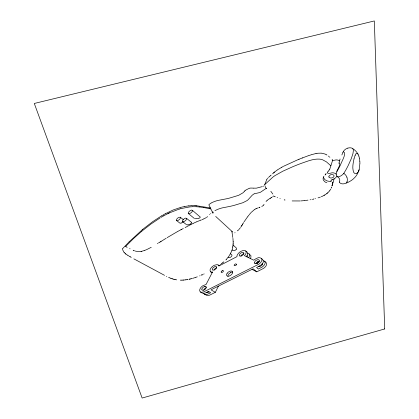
<?xml version="1.0" encoding="UTF-8"?>
<svg xmlns="http://www.w3.org/2000/svg" width="419" height="419" viewBox="0 0 419 419"><rect width="100%" height="100%" fill="white"/><g stroke="black" fill="none" stroke-linecap="round" stroke-linejoin="round"><path stroke-width="0.63" d="M233.158 242.826L233.153 241.454M233.153 243.057L233.137 243.387M233.137 243.47L233.105 244.083M233.095 244.23L233.048 244.769M233.027 244.995L236.368 248.032L236.489 248.718A2.142 1.65 -20.6 0 1 236.243 249.258M233.006 245.204L232.838 246.508M336.232 173.304L336.284 172.979A5.651 4.4 -33.4 0 1 336.462 172.319L337.054 170.858M232.833 246.529L232.723 247.184M332.88 182.134L332.801 182.553M232.692 247.346C232.681 248.352 230.979 250.667 234.064 250.772A2.21 1.702 -20.5 0 0 234.865 250.473L234.975 250.415A3.263 2.519 -20.5 0 0 236.243 249.258M332.78 182.658L332.67 183.213M332.665 183.244L332.56 183.742M332.55 183.794L332.445 184.25M332.361 184.622L332.037 185.837M354.008 158.838L355.118 155.37M353.976 158.963C353.248 162.829 351.84 168.234 353.819 172.46M339.395 181.663L339.4 181.652A3.205 2.477 -32.7 0 1 339.531 181.28L339.704 180.72A3.661 2.844 -32.4 0 0 339.767 180.144L339.72 179.61A4.913 3.813 -32.3 0 0 339.526 178.965A6.191 4.808 -32.2 0 0 339.217 178.384L337.635 176.802A5.133 3.996 -33.3 0 1 337.19 176.42M338.866 163.41L340.066 159M332.01 185.916L334.137 178.845M359.156 169.606L359.921 163.232M332.639 160.231L329.826 169.046M232.063 249.86L231.848 250.504M243.795 253.762C244.413 252.432 242.559 252.002 241.679 252.615A3.535 2.703 -21.1 0 0 240.689 253.16L240.506 253.301A4.18 3.19 -21.1 0 0 239.731 254.087L239.244 255.459A1.278 0.974 -20.9 0 0 239.511 255.93L240.815 256.109A2.724 2.085 -20.9 0 0 241.831 255.742L242.109 255.59A4.049 3.101 -20.9 0 0 243.481 254.338L243.633 254.103A2.734 2.095 -21 0 0 243.795 253.762A3.095 2.362 -21.2 0 0 242.863 254.129L242.449 254.359A4.169 3.179 -21.2 0 0 241.386 255.307L241.072 255.758A2.938 2.242 -21.1 0 0 240.951 256.004L240.915 256.088M216.55 267.809L216.633 267.181A1.247 0.948 -18.4 0 0 216.324 266.62A1.063 0.812 -18.4 0 0 215.984 266.484L215.644 266.447A2.09 1.592 -18.4 0 0 214.738 266.636L212.779 268.06L212.302 269.731A1.095 0.833 -18.2 0 0 212.559 270.035L213.858 270.114A2.561 1.948 -18.2 0 0 214.586 269.82L215.586 269.129A4.677 3.567 -18.1 0 0 216.235 268.375L216.55 267.809A2.996 2.273 -18.5 0 0 216 268.034L215.46 268.364A4.337 3.284 -18.6 0 0 214.518 269.249L214.203 269.721A3.017 2.289 -18.5 0 0 214.104 269.946L214.067 270.046M231.775 250.709L230.885 252.84M331.639 187.036L331.581 187.193M342.899 152.458L341.873 154.978M331.534 187.319L331.167 188.189M264.661 184.742L266.809 179.458M342.936 152.364L343.056 152.087A6.175 4.85 -35.4 0 1 347.812 148.127M337.07 170.826C337.74 168.742 341.066 164.201 339.348 162.944M230.785 253.045L228.837 256.344L226.312 259.466M212.491 272.067L206.08 284.459L202.843 285.758A8.768 6.521 -17.4 0 0 201.497 286.863L200.921 287.481A7.233 5.384 -17.3 0 0 200.073 288.78C198.417 291.278 201.46 293.394 203.802 293.316A2.629 1.948 -17.2 0 0 204.592 294.269L206.949 295.468L209.133 295.306A4.798 3.562 -17.4 0 0 210.197 294.876L215.324 292.342L218.446 286.114M330.685 189.147L330.596 189.304M242.868 223.819L242.522 224.416M242.449 224.542L242.297 224.809M242.952 223.673L243.167 223.311M242.229 224.919L242.041 225.239M243.381 222.945L243.607 222.568M241.936 225.417L241.753 225.721M330.413 189.618L329.963 190.31M241.648 225.888L241.831 225.584M358.214 171.769L358.496 171.261A9.998 7.746 -34.1 0 0 359.031 169.973L359.104 169.774A28.225 22.165 -33.2 0 1 357.554 173.55L356.946 174.66A15.063 11.706 -33.7 0 1 354.956 177.331L353.212 179.033A16.367 12.732 -33.7 0 1 351.305 180.489L349.263 181.726A18.996 14.812 -33.8 0 1 347.131 182.726A20.667 16.132 -33.9 0 1 345.24 183.422L344.717 183.585A5.96 4.609 -33 0 1 344.057 183.747A5.808 4.489 -33 0 1 341.878 183.784A5.437 4.2 -33 0 1 339.395 182.218M244.036 221.876L247.446 217.016M241.548 226.045L240.647 227.376M329.784 169.108L329.187 169.978M264.08 204.524L263.86 204.839M329.811 190.53L329.549 190.881M329.135 170.051L328.648 170.701M336.211 174.241A5.316 4.148 -32.4 0 0 334.991 173.298L333.55 172.89A8.265 6.447 -32.1 0 0 331.869 172.811C330.916 173.304 326.92 173.895 327.244 172.382M247.598 216.817L248.949 215.067M227.208 273.214C225.129 275.094 227.758 277.493 229.795 275.77A5.096 3.844 -19.4 0 0 230.979 275.042L231.717 274.345A5.159 3.891 -19.4 0 0 232.273 273.576C233.54 272.135 231.943 270.381 230.34 271.124A3.493 2.624 -19.6 0 0 229.272 271.538L228.507 271.999A5.615 4.216 -19.6 0 0 227.208 273.214M328.365 171.072L328.161 171.34M264.761 184.564L272.853 177.164A26.423 20.987 -28 0 1 274.964 175.624L282.883 171.182L293.059 166.594A159.629 113.203 -26.4 0 1 301.607 163.248C307.337 161.305 313.182 158.738 319.362 159.11A15.294 12.141 -31.7 0 1 322.557 159.77L326.459 161.881L330.895 165.819M263.776 204.943L263.404 205.373M240.145 228.041L239.757 228.517M267.154 178.944L266.976 179.164A1.257 1.021 -27.1 0 0 266.866 179.337M329.407 191.059L327.878 192.698M249.305 214.622L250.766 212.868M325.013 175.074L325.825 174.079L325.631 174.314M326.192 173.628L326.008 173.859M325.343 174.671L325.704 174.225M325.259 174.77L325.5 174.482M325.814 174.095L325.416 174.576M328.108 171.397L327.485 172.115M245.204 190.425L244.633 191.074M266.044 201.502L266.416 201.083M239.506 228.816L238.657 229.753M267.516 178.504L267.898 178.08M122.715 248.54L122.683 249.829L123.825 252.023M212.208 211.873L212.082 212.019M122.809 248.43L129.078 241.894M251.117 212.485L254.354 209.673M246.32 256.569L246.587 256.281A5.835 4.462 -21.1 0 0 247.404 255.045C249.164 251.746 243.963 249.148 241.417 251.149A7.097 5.416 -21.2 0 0 239.846 252.06L239.129 252.631A8.438 6.432 -21.2 0 0 238.196 253.579L237.144 255.218L236.939 256.653L218.854 266.028A2.488 1.896 -18.5 0 0 218.247 264.939M226.276 259.508L225.857 259.948M356.056 153.794L356.119 153.731A1.336 1.042 -35.7 0 1 356.469 153.459L357.04 153.349M343.674 173.592L345.633 170.344A120.515 103.048 -27.9 0 0 348.43 165.007L351.222 158.796L352.939 153.689L353.437 150.206L352.803 148.609L354.107 149.562A26.093 20.463 -33.4 0 1 358.229 154.517L358.842 156.004M210.825 213.381L210.631 213.59M191.169 223.327L191.069 223.421A3.42 2.755 -16.6 0 1 190.687 223.73L189.891 224.202M125.585 246.503L133.352 238.725L141.79 231.204M209.84 214.402L209.61 214.633M129.11 241.863L142.366 229.654M238.212 230.204L237.971 230.445M268.5 177.457L269.134 176.855M266.615 200.879L267.301 200.261M237.934 230.476L237.526 230.864M207.609 216.586L206.782 217.283M272.528 173.864L273.544 172.947M263.19 205.582L261.765 206.483M327.805 192.766L327.475 193.054M269.349 176.661L270.213 175.917M273.591 172.906L273.853 172.675M271.198 175.069L270.302 175.839M273.895 172.638L274.23 172.345M274.251 172.329L274.639 172M327.401 193.117L327.113 193.358M141.884 231.126L151.065 223.961L160.126 217.901M142.402 229.622L142.717 229.361M274.686 171.963L277.169 170.067M223.814 261.791L223.4 262.137M142.79 229.298L152.568 221.756M223.233 262.273L222.939 262.509M267.432 200.156L267.82 199.847M326.956 193.484L326.715 193.678M222.678 262.713L222.29 263.017M222.154 263.122L221.887 263.331M221.845 263.362L221.452 263.661M326.626 193.74L324.851 194.945M268.144 199.606L270.135 198.307M220.514 264.347L220.195 264.578M152.888 221.531L161.394 215.958M183.197 222.101L181.547 222.939M210.972 203.131L209.186 204.393A1.21 0.985 -19.5 0 0 208.898 204.912L212.978 213.224L212.931 212.81A1.236 0.995 -19.7 0 1 213.308 212.213L213.46 212.098M277.378 169.92L281.783 167.239M245.366 190.32L249.242 188.299A4.934 4.001 -24.5 0 1 249.478 188.241L249.761 188.183M254.563 209.537L255.616 208.929M206.274 217.623L203.838 218.875M160.042 242.046L160.477 241.779M160.508 241.758L161.043 241.428M161.074 241.407L166.165 238.254M159.885 242.145L159.084 242.643M158.529 242.983L158.806 242.816M167.113 237.673L177.211 231.738M157.366 243.701L157.79 243.439M257.654 261.728L258.083 261.487A3.017 2.268 -22.2 0 1 259.356 261.074M270.433 198.124L270.166 198.287M161.556 215.864L162.567 215.266M324.772 194.987L324.458 195.175M161.006 217.372L163.787 215.769M270.517 198.072L271.276 197.621M272.078 197.16L272.01 197.197M271.24 197.648L271.627 197.422M324.426 195.191L323.437 195.731M163.012 215.01L165.238 213.769M163.698 215.816L168.009 213.554M281.814 167.223L283.249 166.448M177.494 231.581L180.961 229.712M151.243 247.294L147.116 249.399M165.337 213.716L173.157 209.987L180.751 207.384M185.109 227.596L190.907 224.526M211.202 202.99L212.92 202.157A25.559 20.405 -20.2 0 1 217.917 200.455L226.716 198.753A84.486 73.906 -24.6 0 0 229.79 198.009L238.689 195.306L242.973 192.808A16.582 13.675 -23 0 0 244.623 191.069M181.034 229.675L181.547 229.408M283.694 166.212L298.176 159.592M181.437 229.465L183.318 228.502M190.807 224.579L193.473 223.248M255.831 208.819L256.255 208.615M323.196 195.856L322.274 196.296M252.029 269.354L256.8 271.826L263.525 268.401A7.898 5.939 -22.2 0 0 265.222 266.929C266.992 265.374 267.154 262.304 264.593 261.299C265.845 262.577 264.782 264.557 263.766 265.641A8.024 6.044 -22.1 0 1 262.058 267.123L258.408 269.035L256.585 267.495L260.267 265.557A8.176 6.175 -22 0 0 261.995 264.059C266.049 260.759 260.168 255.705 256.617 258.397A7.856 5.908 -22.2 0 0 254.087 260.042L253.867 260.241L244.371 255.627L245.246 254.684A6.306 4.839 -21 0 0 245.864 253.668L246.257 252.065L245.733 250.971M167.919 213.601L168.726 213.208M356.579 173.403L356.564 173.408A1.938 1.493 -34.3 0 1 355.139 173.555M230.623 272.507L228.544 274.225L227.836 276.158M168.637 213.25L169.449 212.862M193.688 223.144L196.265 221.97M204.163 273.906L203.519 274.204M254.019 193.897L252.269 195.149L248.158 199.669A10.182 8.28 -23.5 0 1 246.964 200.643L242.879 202.728L234.279 205.331A92.248 80.49 -25 0 1 231.738 205.97L230.508 206.253A58.524 49.646 -23.5 0 1 228.795 206.609L222.086 207.924A26.832 21.201 -20.4 0 0 216.942 209.699L215.167 210.553A2.168 1.749 -19.9 0 0 214.931 210.694M169.36 212.904L179.081 209.128M256.281 208.604L258.35 207.772M202.45 274.696L201.785 274.995M146.708 249.583L144.712 250.405M202.215 274.801L201.932 274.927M201.618 275.068L201.9 274.943M189.571 224.348L188.189 224.794A3.86 3.111 -16.5 0 1 187.848 224.851L187.66 224.872M321.897 196.464L321.268 196.736M203.587 218.985L203.079 219.205M196.474 221.881L200.921 220.085M199.261 218.084L198.334 218.393M202.754 219.341L202.173 219.582M200.114 275.712L199.674 275.896M254.239 193.803L259.56 192.593A7.217 5.861 -25.6 0 0 260.498 192.227L265.615 188.765A1.157 0.938 -26.3 0 1 266.337 188.341L266.762 188.346L266.442 188.251M298.328 159.529L299.019 159.251M299.087 159.225L302.366 157.932M200.963 220.064L201.361 219.907M302.23 157.984L307.923 155.878M320.383 197.082L318.707 197.674M262.76 186.387L263.619 186.067M144.618 250.442L141.465 251.369M197.286 276.823L195.699 277.388M261.901 186.706L256.501 188.136A11.543 9.454 -26.1 0 1 256.098 188.168L253.6 188.147M259.921 207.211L259.434 207.384M259.104 207.499L259.67 207.3M308.211 155.779L311.427 154.705M195.558 277.441L192.546 278.384M318.299 197.805L318.047 197.883M311.726 154.611L316.041 153.501M181.39 222.987L180.594 223.149A1.749 1.409 -15.7 0 1 180.201 223.144M179.28 209.071L180.84 208.62M347.812 148.111L348.163 148.022A6.866 5.384 -35.3 0 1 352.667 148.478L352.793 148.598M180.94 208.594L189.828 206.897M191.881 278.567L191.441 278.682M180.998 207.316L184.69 206.467M191.268 278.729L190.797 278.85M315.47 198.606L314.999 198.726M190.598 278.897L189.933 279.054M198.025 218.472L197.003 218.655M189.969 279.049L189.357 279.185M313.815 199.009L313.485 199.088M313.349 199.114L313.082 199.177M189.519 279.148L189.33 279.19M312.506 199.303L311.935 199.418M343.418 151.62C347.121 153.213 341.276 161.985 340.621 164.641A101.492 86.026 -28.5 0 1 336.996 171.429M141.507 251.358L141.193 251.421M316.062 153.495L317.366 153.281M188.162 279.431L187.283 279.588M184.727 206.462L188.45 205.897M310.657 199.674L310.097 199.779M141.151 251.431L140.454 251.541M187.23 279.599L186.748 279.677M307.981 200.135L304.524 200.596M186.518 279.714L185.727 279.824M254.448 262.959A1.487 1.121 -21.9 0 0 254.726 263.451L256.15 263.682A2.802 2.111 -22 0 0 257.256 263.305L257.544 263.148A3.996 3.022 -22 0 0 258.984 261.849L259.062 261.728A2.797 2.111 -22.1 0 0 259.34 261.131C259.822 259.738 257.921 259.392 257.004 259.958A3.52 2.65 -22.1 0 0 255.941 260.518L255.747 260.665A4.127 3.106 -22.1 0 0 254.93 261.493L254.443 262.959M185.675 279.834L183.789 280.033M317.696 153.239L321.342 153.144M188.482 205.891L191.221 205.677M304.377 200.612L300.91 200.911M140.093 251.583L136.023 251.248M196.668 218.697L195.385 218.723A3.457 2.797 -17.6 0 1 194.877 218.655M190.043 206.876L192.635 206.698M203.802 293.316L205.106 293.075A4.923 3.666 -17.1 0 0 206.185 292.63L208.494 291.477L210.684 292.724L208.39 293.866A4.855 3.609 -17.2 0 1 207.316 294.3L205.781 294.541L204.598 294.264M183.663 280.044L183.281 280.07M183.155 280.081L182.595 280.107M300.114 200.958L292.158 200.937M182.396 280.117L181.212 280.149M191.509 205.666L194.028 205.645M192.855 206.693L196.029 206.714M205.163 286.397L205.525 286.413A1.137 0.848 -17.2 0 1 205.897 286.544A1.404 1.048 -17.2 0 1 206.284 287.225L205.876 288.487A4.944 3.692 -16.9 0 1 205.394 289.079L204.189 289.958A2.42 1.807 -17 0 1 203.372 290.257L202.262 290.168A1.142 0.854 -17 0 1 202 289.938L201.927 289.812A2.022 1.508 -17.1 0 1 201.869 289.11M181.05 280.149L180.28 280.138M194.301 205.65L195.113 205.677M332.581 160.529L332.974 160.519A3.195 2.53 -34.1 0 0 333.424 160.456L335.823 159.932A7.799 6.128 -33.4 0 1 337.473 160.006L338.866 160.425A6.18 4.86 -33.6 0 1 339.516 160.844L339.558 160.875M232.686 271.989L232.074 272.025A3.671 2.76 -19.7 0 0 230.628 272.518M196.134 206.714L199.397 206.96M195.212 205.682L196.621 205.766M253.437 188.136L251.264 188.058A8.846 7.154 -24.3 0 0 250.075 188.131M196.652 205.766L209.935 207.892M199.449 206.965L203.613 207.531M321.672 153.181L324.961 154.019M176.708 279.85L175.87 279.714M203.514 207.515L209.322 208.625M175.781 279.698L174.786 279.499M285.051 200.025L284.705 199.952M209.956 207.897L210.296 207.971M284.59 199.926L284.223 199.847M209.023 208.562L210.752 208.934M174.744 279.489L173.586 279.201M173.529 279.185L172.513 278.892M258.492 266.542L259.466 266.573A2.938 2.205 -22.2 0 0 260.571 266.196L261 265.96A3.928 2.954 -22.2 0 0 262.278 264.766L262.357 264.646A2.247 1.686 -22.3 0 0 262.645 263.263M135.557 251.117L135.107 250.976M172.46 278.871L172.005 278.724M280.217 198.732L279.913 198.627M171.952 278.708L170.9 278.331M134.693 250.834L134.363 250.714M170.837 278.31L169.098 277.598M277.608 197.768L277.121 197.574M133.661 250.442L133.347 250.316M206.441 292.504L207.379 292.562A2.378 1.77 -17.3 0 0 208.253 292.258A3.582 2.666 -17.3 0 0 209.013 291.776M133.436 250.353L133.19 250.248M275.309 196.81L274.414 196.417M325.244 154.14L326.239 154.632M168.899 277.509L168.648 277.394M274.199 196.317L273.382 195.945M257.208 263.153L256.831 262.97A8.495 6.358 -22.3 0 0 256.15 263.687M130.084 248.813L129.633 248.587M166.804 276.519L166.458 276.341M337.635 176.802L339.055 176.787L341.186 175.702A12.622 9.904 -33.4 0 0 343.669 173.586M127.167 247.33L126.501 246.985M200.486 292.006L201.675 292.284L203.498 291.943A5.018 3.745 -16.9 0 0 204.31 291.587L258.748 264.232A8.312 6.29 -21.9 0 0 260.487 262.718C261.508 261.624 262.613 259.628 261.351 258.319M125.758 246.597L126.239 246.849M133.865 258.853L164.541 275.341M357.323 153.454L358.009 154.15M326.474 154.763L326.972 155.067M131.283 257.407L130.801 257.13M215.324 292.342L211.008 289.828L253.134 268.804L256.8 271.826M130.55 256.983L130.141 256.742M130.084 256.706L129.345 256.271M128.984 256.051L127.889 255.391M127.716 255.286L125.815 254.034M212.155 272.711C210.286 272.298 209.437 270.234 210.527 268.731A7.851 5.95 -18.5 0 1 214.408 265.232L217.236 264.599L219.373 265.761M182.579 221.599L183.962 221.541A3.226 2.608 -16 0 0 184.559 221.248L184.821 221.085A5.201 4.211 -15.9 0 0 186.172 219.839C187.518 218.582 185.743 217.451 184.596 218.566A4.462 3.593 -16.4 0 0 183.873 219.032A5.321 4.284 -16.4 0 0 182.956 219.923L182.38 221.174A0.812 0.655 -16 0 0 182.569 221.604L186.502 224.668M183.26 219.572L180.175 217.162L178.52 217.561A4.473 3.609 -15.7 0 0 177.818 218.021A5.358 4.321 -15.8 0 0 176.928 218.896L176.352 220.111A0.77 0.623 -15.3 0 0 176.535 220.541M328.365 156.036L329.062 156.586M125.841 254.05L125.47 253.752M228.182 257.24L229.528 257.627A2.168 1.666 -19.9 0 0 230.309 257.339L230.424 257.282A3.268 2.509 -19.9 0 0 231.707 256.093A2.184 1.676 -20 0 0 231.953 255.543L231.854 254.893L230.434 253.731M186.471 218.278L191.347 222.211M188.403 213.533L189.807 213.475A3.289 2.682 -16.8 0 0 190.425 213.171L190.551 213.093A5.133 4.185 -16.8 0 0 192.007 211.794C193.358 210.553 191.583 209.453 190.451 210.548A4.499 3.651 -17.2 0 0 189.723 211.014A5.29 4.29 -17.3 0 0 188.796 211.909L188.225 213.145A0.775 0.629 -16.8 0 0 188.398 213.538L194.238 218.383M125.433 253.72L124.328 252.647M192.373 210.317L200.057 216.895M329.523 156.973L329.879 157.287M180.338 217.262L180.505 217.864L180.044 218.786A5.227 4.242 -15.2 0 1 178.709 220.017L178.457 220.174A3.205 2.598 -15.3 0 1 177.876 220.467L176.546 220.535L179.73 222.981A0.943 0.759 -15.7 0 0 179.913 223.081M247.791 253.448A2.629 2.006 -21.5 0 1 249.096 253.93L250.981 255.815L250.803 257.79A5.122 3.902 -21.3 0 1 250.373 258.544M249.085 253.935L249.604 255.003L249.274 256.559A5.431 4.143 -21.2 0 1 248.567 257.664M215.701 216.429L232.665 232.011M332.099 159.403L332.534 159.838M247.084 255.6L247.294 256.182A2.2 1.676 -21.3 0 1 247.074 256.941M124.296 252.61L124.003 252.248M336.96 176.158L336.598 175.598M272.832 194.023L270.836 191.31M266.065 188.136L265.463 187.099M336.693 175.776L336.708 175.797A2.954 2.305 -32.6 0 1 336.609 176.299L335.933 177.494L334.64 178.562A5.526 4.321 -32.6 0 1 332.99 179.311L332.639 179.405A2.985 2.32 -32.1 0 0 332.23 179.536M265.347 186.884L265.175 186.507M328.946 177.028L330.099 177.866A3.918 3.064 -32.6 0 0 331.12 177.991L331.34 177.981A3.394 2.655 -32.6 0 0 332.607 177.656C333.948 177.357 334.781 175.315 333.121 174.791A3.499 2.734 -32.3 0 0 332.236 174.566L331.481 174.582A3.719 2.902 -32.3 0 0 330.476 174.838L328.905 176.226A1.545 1.21 -32.4 0 0 328.952 177.022M346.869 177.122L346.764 176.86A14.209 11.02 -32.1 0 0 343.852 173.403M264.934 185.9L264.798 185.544M358.863 156.057L359.387 158.11M359.392 158.152L359.827 161.278M231.854 231.262L232.812 237.515M232.927 238.343L233.158 241.533M359.832 161.373L359.916 162.991M221.19 271.989L221.263 272.261A0.539 0.409 -18.9 0 0 221.363 272.355L222.29 272.313A1.886 1.425 -18.9 0 0 223.358 271.35L223.4 270.711L222.84 270.527A1.236 0.932 -19 0 0 222.232 270.716M207.745 292.425A3.074 2.278 -17.6 0 1 208.028 291.713M235.085 232.707A1.173 0.922 -21.1 0 1 234.745 232.854M273.057 196.485A1.514 1.21 -26.4 0 1 272.774 196.736M323.908 176.493A4.614 3.614 -32.1 0 0 323.222 177.907A4.609 3.609 -32.1 0 0 323.442 180.217L324.971 181.883A9.019 7.06 -32.5 0 0 326.883 182.71M331.115 181.296A10.538 8.26 -32.8 0 1 330.282 181.343A11.14 8.731 -32.9 0 1 327.16 180.908L324.898 179.699L323.777 177.986A4.729 3.708 -32.2 0 1 323.657 176.881M263.389 260.749A3.017 2.268 -22.4 0 1 264.599 261.294M212.491 272.041A2.603 1.975 -18.1 0 1 210.694 271.779M339.369 182.15A0.854 0.66 -32.6 0 1 339.353 181.935M336.321 174.88A5.808 4.52 -33.4 0 1 336.216 174.273A5.787 4.504 -33.4 0 1 336.2 173.634M256.004 263.708A2.896 2.179 -22.1 0 1 256.208 263.184L256.538 262.708A4.106 3.085 -22.2 0 1 257.654 261.728M259.282 266.599A2.65 1.985 -22.3 0 1 259.508 266.028M261.948 264.117A2.629 1.969 -22.3 0 1 262.65 263.965M204.221 286.633A2.163 1.613 -17.2 0 1 205.163 286.392M201.9 289.11A3.724 2.776 -17.2 0 1 204.236 286.664M331.062 181.27A1.084 0.848 -32.2 0 1 331.24 180.175M331.251 180.16A2.095 1.629 -32.2 0 1 332.23 179.552M203.739 290.152A3.315 2.467 -17.3 0 1 203.906 289.634L204.231 289.12A4.499 3.342 -17.4 0 1 205.085 288.272L205.797 287.822A2.875 2.137 -17.3 0 1 206.274 287.617M346.853 177.132A9.972 7.725 -32.5 0 1 347.094 181.521M187.419 224.883A2.189 1.76 -16.5 0 1 187.026 224.862M191.478 222.903A1.519 1.22 -16.8 0 1 191.3 223.175M191.514 222.416A0.796 0.639 -16.8 0 1 191.551 222.646M199.821 217.791A2.477 2.001 -17.8 0 1 199.465 217.99M200.24 217.11A0.629 0.508 -17.9 0 1 200.224 217.346M355.155 155.37A5.573 4.326 -35.8 0 1 355.904 153.951M354.736 173.398A4.085 3.143 -34.4 0 1 353.997 172.701M357.878 172.235A3.294 2.535 -34.3 0 1 356.789 173.309M347.079 181.521A9.564 7.406 -32.5 0 1 346.55 182.962M257.208 263.153A7.741 5.798 -22.3 0 1 259.015 261.802M221.174 271.989A1.755 1.325 -18.9 0 1 222.253 270.758M236.51 264.284L236.379 264.735A1.865 1.414 -20.1 0 1 235.824 265.368A1.875 1.425 -20.1 0 1 235.258 265.683L234.326 265.693A0.56 0.424 -20.1 0 1 234.231 265.594L234.169 265.374A1.267 0.958 -20.2 0 1 234.331 264.86A1.938 1.467 -20.2 0 1 235.216 264.075A1.288 0.979 -20.2 0 1 235.866 263.865L236.51 264.284M384.705 328.946L142.135 398.05L34.295 103.462L374.324 20.95L384.705 328.946"/></g></svg>
